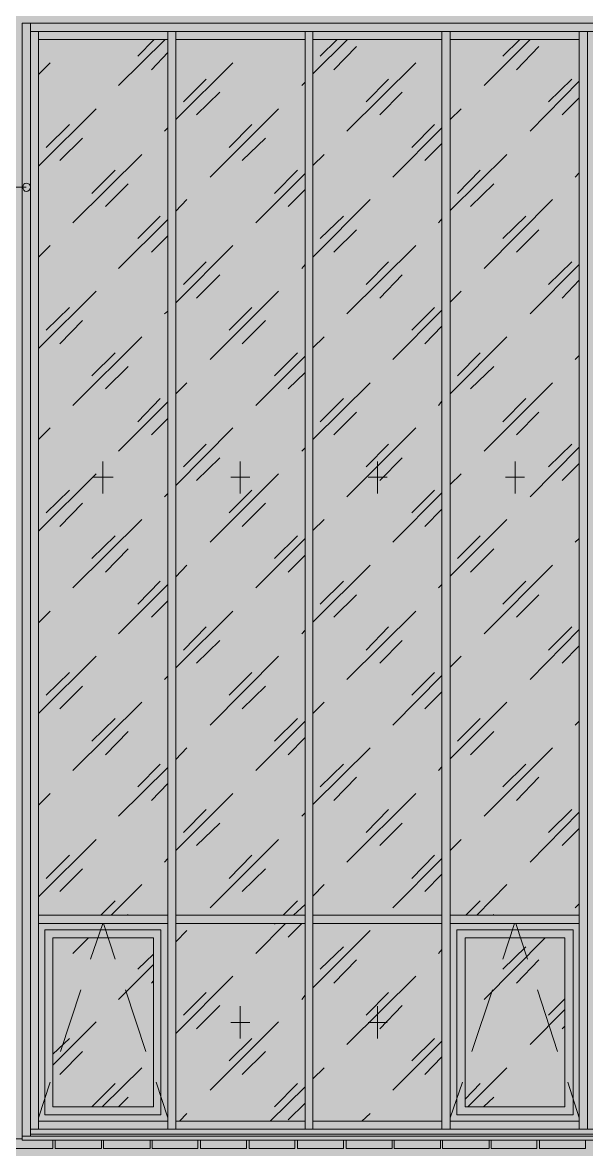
# Model space of a CAD drawing. Header units: millimetres. Extents: x -28928 to 100580, y -22867 to 36490.
# Drawn here: x 59502 to 62992, y -40 to 6934 of the extents above; entities that cross this region are included whole.
import ezdxf

# ---------------------------------------------------------------- set-up
doc = ezdxf.new("R2010")
doc.units = ezdxf.units.MM
doc.layers.add('PDF _Геометрия', color=7, linetype='Continuous', true_color=0x8f8e8d)
doc.layers.add('PDF _Сплошная заливка', color=7, linetype='Continuous', true_color=0xffffff)

msp = doc.modelspace()

# ---------------------------------------------------------------- hatches: boundary and pattern name
at = {"layer": 'PDF _Сплошная заливка', "true_color": 0xdcd6cf, "transparency": 33554559}
msp.add_hatch(color=254, dxfattribs=at).paths.add_polyline_path([(60798.4, -2005.5), (60798.4, -4713.2), (70224.5, -4713.2), (70224.5, -1464), (74070.3, -1464), (74070.3, -4713.2), (82294.9, -4713.2), (82294.9, 9028.4), (55763.7, 9028.4), (55763.7, -4713.2), (56851.1, -4713.2), (56851.1, -1464), (58251.4, -1464), (58251.4, -4713.2), (59499.5, -4713.2), (59499.5, -2005.5)])

# ---------------------------------------------------------------- linework, layer by layer
at = {"layer": 'PDF _Геометрия', "color": 7, "lineweight": 9}
for points in [[(59499.5, 6929.9), (68993.4, 6929.9), (68993.4, 2733), (68993.4, 33.7), (68993.4, 16.8), (59499.5, 16.8), (59499.5, 33.7), (59499.5, 2733)], [(60400.7, 6828.4), (59601.1, 6828.4), (59601.1, 6879.1), (60400.7, 6879.1)], [(61251.1, 6828.4), (60451.4, 6828.4), (60451.4, 6879.1), (61251.1, 6879.1)], [(61251.1, 6853.7), (61251.1, 6879.1), (61297.6, 6879.1), (61297.6, 6853.7), (61297.6, 1383.4), (61297.6, 84.5), (61251.1, 84.5), (61251.1, 1383.4)], [(62097.2, 6828.4), (61297.6, 6828.4), (61297.6, 6879.1), (62097.2, 6879.1)], [(62097.2, 6853.7), (62097.2, 6879.1), (62148, 6879.1), (62148, 6853.7), (62148, 1383.4), (62148, 84.5), (62097.2, 84.5), (62097.2, 1383.4)], [(62947.6, 6828.4), (62148, 6828.4), (62148, 6879.1), (62947.6, 6879.1)], [(62947.6, 6853.7), (62947.6, 6879.1), (62998.4, 6879.1), (62998.4, 6853.7), (62998.4, 1383.4), (62998.4, 84.5), (62947.6, 84.5), (62947.6, 1383.4)], [(60400.7, 1358), (59601.1, 1358), (59601.1, 1408.7), (60400.7, 1408.7)], [(61251.1, 1358), (60451.4, 1358), (60451.4, 1408.7), (61251.1, 1408.7)], [(62097.2, 1358), (61297.6, 1358), (61297.6, 1408.7), (62097.2, 1408.7)], [(62947.6, 1358), (62148, 1358), (62148, 1408.7), (62947.6, 1408.7)], [(59639.1, 1319.9), (60358.4, 1319.9), (60358.4, 173.4), (59639.1, 173.4)], [(60358.4, 1319.9), (60358.4, 173.4), (59639.1, 173.4), (59639.1, 1319.9)], [(60311.8, 1269.1), (59689.9, 1269.1), (59689.9, 224.1), (60311.8, 224.1)], [(59689.9, 224.1), (59689.9, 1269.1), (60311.8, 1269.1), (60311.8, 224.1)], [(62190.3, 1319.9), (62909.5, 1319.9), (62909.5, 173.4), (62190.3, 173.4)], [(62909.5, 1319.9), (62909.5, 173.4), (62190.3, 173.4), (62190.3, 1319.9)], [(62858.7, 1269.1), (62241.1, 1269.1), (62241.1, 224.1), (62858.7, 224.1)], [(62241.1, 224.1), (62241.1, 1269.1), (62858.7, 1269.1), (62858.7, 224.1)], [(61251.1, 84.5), (60451.4, 84.5), (60451.4, 135.3), (61251.1, 135.3)], [(62097.2, 84.5), (61297.6, 84.5), (61297.6, 135.3), (62097.2, 135.3)], [(62947.6, 84.5), (62148, 84.5), (62148, 135.3), (62947.6, 135.3)]]:
    msp.add_lwpolyline(points, close=True, dxfattribs=at)
for points in [[(59499.5, 33.7), (59499.5, 109.9), (59499.5, 1383.4), (59499.5, 6853.7), (59499.5, 6929.9), (59550.3, 6929.9), (59550.3, 6853.7), (59550.3, 1383.4), (59550.3, 84.5)], [(63823.4, 6879.1), (62973, 6879.1), (62122.6, 6879.1), (61276.4, 6879.1), (60426.1, 6879.1), (59575.7, 6879.1), (59550.3, 6879.1), (59550.3, 6929.9), (59575.7, 6929.9), (60426.1, 6929.9), (61276.4, 6929.9), (62122.6, 6929.9), (62973, 6929.9), (63823.4, 6929.9)], [(59550.3, 42.2), (59550.3, 109.9), (59550.3, 1383.4), (59550.3, 6879.1), (59601.1, 6879.1), (59601.1, 1383.4), (59601.1, 84.5), (59601.1, 135.3), (60400.7, 135.3), (60400.7, 84.5), (60400.7, 1383.4), (60400.7, 6853.7), (60400.7, 6879.1), (60451.4, 6879.1), (60451.4, 6853.7), (60451.4, 1383.4), (60451.4, 84.5), (60400.7, 84.5), (59601.1, 84.5), (59550.3, 84.5), (68946.8, 84.5)], [(59812.6, 6828.4), (59816.8, 6828.4)], [(60096.1, 6544.9), (60383.7, 6828.4)], [(60214.5, 6726.8), (60316.1, 6828.4)], [(60946.4, 6828.4), (60950.7, 6828.4)], [(61297.6, 6616.8), (61513.4, 6828.4)], [(61344.1, 6726.8), (61449.9, 6828.4)], [(61428.7, 6642.2), (61568.4, 6786)], [(62076.1, 6828.4), (62080.3, 6828.4)], [(62359.5, 6544.9), (62643, 6828.4)], [(62473.7, 6726.8), (62579.5, 6828.4)], [(62558.4, 6642.2), (62698, 6786)], [(60299.1, 6642.2), (60400.7, 6748)], [(59601.1, 6612.6), (59673, 6684.5)], [(60451.4, 6333.4), (60802.6, 6684.5)], [(61509.1, 6261.4), (61936.4, 6684.5)], [(60498, 6443.4), (60637.6, 6583)], [(61229.9, 6544.9), (61251.1, 6566)], [(61627.6, 6443.4), (61767.2, 6583)], [(62643, 6261.4), (62947.6, 6570.3)], [(62757.2, 6443.4), (62901.1, 6583)], [(60578.4, 6363), (60722.2, 6502.6)], [(61712.2, 6363), (61851.8, 6502.6)], [(62841.8, 6363), (62947.6, 6468.7)], [(59601.1, 6045.7), (59956.4, 6401)], [(60663, 5978), (61086.1, 6401)], [(62148, 6333.4), (62215.7, 6401)], [(59647.6, 6159.9), (59791.4, 6303.7)], [(60379.5, 6261.4), (60400.7, 6282.6)], [(60781.4, 6159.9), (60921.1, 6303.7)], [(61792.6, 5978), (62097.2, 6282.6)], [(61911.1, 6159.9), (62050.7, 6303.7)], [(59732.2, 6079.5), (59871.8, 6219.1)], [(60861.8, 6079.5), (61005.7, 6219.1)], [(61991.4, 6079.5), (62097.2, 6185.3)], [(59812.6, 5694.5), (60239.9, 6117.6)], [(61297.6, 6049.9), (61369.5, 6117.6)], [(62148, 5770.7), (62499.1, 6117.6)], [(59931.1, 5876.4), (60074.9, 6020.3)], [(60946.4, 5694.5), (61251.1, 5999.1)], [(61060.7, 5876.4), (61204.5, 6020.3)], [(62194.5, 5876.4), (62334.1, 6020.3)], [(62922.2, 5978), (62947.6, 6003.4)], [(60015.7, 5796), (60155.3, 5935.7)], [(62274.9, 5796), (62418.7, 5935.7)], [(59524.9, 5914.5), (59266.8, 5914.5)], [(61145.3, 5796), (61251.1, 5901.8)], [(60451.4, 5766.4), (60519.1, 5838.4)], [(61297.6, 5483), (61653, 5838.4)], [(62359.5, 5411), (62782.6, 5838.4)], [(60214.5, 5597.2), (60354.1, 5736.8)], [(61344.1, 5597.2), (61488, 5736.8)], [(62076.1, 5694.5), (62097.2, 5719.9)], [(62473.7, 5597.2), (62617.6, 5736.8)], [(60096.1, 5411), (60400.7, 5715.7)], [(61428.7, 5512.6), (61568.4, 5652.2)], [(62558.4, 5512.6), (62698, 5652.2)], [(60299.1, 5512.6), (60400.7, 5614.1)], [(59601.1, 5483), (59673, 5554.9)], [(60451.4, 5199.5), (60802.6, 5554.9)], [(61509.1, 5131.8), (61936.4, 5554.9)], [(60498, 5313.7), (60637.6, 5453.4)], [(61627.6, 5313.7), (61767.2, 5453.4)], [(62757.2, 5313.7), (62901.1, 5453.4)], [(60578.4, 5229.1), (60722.2, 5373)], [(61229.9, 5411), (61251.1, 5436.4)], [(61712.2, 5229.1), (61851.8, 5373)], [(62643, 5131.8), (62947.6, 5436.4)], [(62841.8, 5229.1), (62947.6, 5339.1)], [(59601.1, 4916), (59956.4, 5271.4)], [(60663, 4848.4), (61086.1, 5271.4)], [(62148, 5203.7), (62215.7, 5271.4)], [(59647.6, 5030.3), (59791.4, 5169.9)], [(60781.4, 5030.3), (60921.1, 5169.9)], [(61911.1, 5030.3), (62050.7, 5169.9)], [(60379.5, 5131.8), (60400.7, 5148.7)], [(61792.6, 4848.4), (62097.2, 5153)], [(59732.2, 4945.7), (59871.8, 5089.5)], [(60861.8, 4945.7), (61005.7, 5089.5)], [(61991.4, 4945.7), (62097.2, 5055.7)], [(59812.6, 4564.9), (60239.9, 4988)], [(61297.6, 4920.3), (61369.5, 4988)], [(62148, 4636.8), (62499.1, 4988)], [(59931.1, 4746.8), (60074.9, 4890.7)], [(61060.7, 4746.8), (61204.5, 4890.7)], [(62194.5, 4746.8), (62334.1, 4890.7)], [(60946.4, 4564.9), (61251.1, 4869.5)], [(62922.2, 4848.4), (62947.6, 4873.7)], [(60015.7, 4666.4), (60155.3, 4806)], [(61145.3, 4666.4), (61251.1, 4768)], [(62274.9, 4666.4), (62418.7, 4806)], [(60451.4, 4636.8), (60519.1, 4704.5)], [(61297.6, 4353.4), (61653, 4704.5)], [(62359.5, 4281.4), (62782.6, 4704.5)], [(60214.5, 4463.4), (60354.1, 4607.2)], [(61344.1, 4463.4), (61488, 4607.2)], [(62473.7, 4463.4), (62617.6, 4607.2)], [(60096.1, 4281.4), (60400.7, 4586)], [(62076.1, 4564.9), (62097.2, 4590.3)], [(60299.1, 4383), (60400.7, 4484.5)], [(61428.7, 4383), (61568.4, 4522.6)], [(62558.4, 4383), (62698, 4522.6)], [(59601.1, 4353.4), (59673, 4425.3)], [(60451.4, 4069.9), (60802.6, 4425.3)], [(61509.1, 3998), (61936.4, 4425.3)], [(60498, 4184.1), (60637.6, 4323.7)], [(61229.9, 4281.4), (61251.1, 4302.6)], [(61627.6, 4184.1), (61767.2, 4323.7)], [(62643, 3998), (62947.6, 4306.8)], [(62757.2, 4184.1), (62901.1, 4323.7)], [(59998.7, 4218), (59998.7, 4019.1)], [(60578.4, 4099.5), (60722.2, 4239.1)], [(60849.1, 4218), (60849.1, 4019.1)], [(61699.5, 4218), (61699.5, 4019.1)], [(61712.2, 4099.5), (61851.8, 4239.1)], [(62549.9, 4218), (62549.9, 4019.1)], [(62841.8, 4099.5), (62947.6, 4205.3)], [(59601.1, 3786.4), (59956.4, 4141.8)], [(59939.5, 4120.7), (60062.2, 4120.7)], [(60663, 3718.7), (61086.1, 4141.8)], [(60789.9, 4120.7), (60908.4, 4120.7)], [(61640.3, 4120.7), (61758.7, 4120.7)], [(62148, 4074.1), (62215.7, 4141.8)], [(62490.7, 4120.7), (62609.1, 4120.7)], [(59647.6, 3900.7), (59791.4, 4040.3)], [(60379.5, 3998), (60400.7, 4019.1)], [(60781.4, 3900.7), (60921.1, 4040.3)], [(61792.6, 3718.7), (62097.2, 4023.4)], [(61911.1, 3900.7), (62050.7, 4040.3)], [(59732.2, 3816), (59871.8, 3959.9)], [(60861.8, 3816), (61005.7, 3959.9)], [(61991.4, 3816), (62097.2, 3921.8)], [(59812.6, 3435.3), (60239.9, 3858.4)], [(61297.6, 3790.7), (61369.5, 3858.4)], [(62148, 3507.2), (62499.1, 3858.4)], [(59931.1, 3617.2), (60074.9, 3756.8)], [(60946.4, 3435.3), (61251.1, 3739.9)], [(61060.7, 3617.2), (61204.5, 3756.8)], [(62194.5, 3617.2), (62334.1, 3756.8)], [(62922.2, 3718.7), (62947.6, 3739.9)], [(60015.7, 3532.6), (60155.3, 3676.4)], [(61145.3, 3532.6), (61251.1, 3638.4)], [(62274.9, 3532.6), (62418.7, 3676.4)], [(60451.4, 3503), (60519.1, 3574.9)], [(61297.6, 3223.7), (61653, 3574.9)], [(62359.5, 3151.8), (62782.6, 3574.9)], [(60096.1, 3151.8), (60400.7, 3456.4)], [(60214.5, 3333.7), (60354.1, 3477.6)], [(61344.1, 3333.7), (61488, 3477.6)], [(62076.1, 3435.3), (62097.2, 3456.4)], [(62473.7, 3333.7), (62617.6, 3477.6)], [(60299.1, 3253.4), (60400.7, 3354.9)], [(61428.7, 3253.4), (61568.4, 3393)], [(62558.4, 3253.4), (62698, 3393)], [(59601.1, 3219.5), (59673, 3291.4)], [(60451.4, 2940.3), (60802.6, 3291.4)], [(61509.1, 2868.4), (61936.4, 3291.4)], [(60498, 3050.3), (60637.6, 3194.1)], [(61229.9, 3151.8), (61251.1, 3173)], [(61627.6, 3050.3), (61767.2, 3194.1)], [(62643, 2868.4), (62947.6, 3177.2)], [(62757.2, 3050.3), (62901.1, 3194.1)], [(60578.4, 2969.9), (60722.2, 3109.5)], [(61712.2, 2969.9), (61851.8, 3109.5)], [(62841.8, 2969.9), (62947.6, 3075.7)], [(59601.1, 2656.8), (59956.4, 3012.2)], [(60663, 2584.9), (61086.1, 3012.2)], [(62148, 2944.5), (62215.7, 3012.2)], [(59647.6, 2771), (59791.4, 2910.7)], [(60379.5, 2868.4), (60400.7, 2889.5)], [(60781.4, 2771), (60921.1, 2910.7)], [(61792.6, 2584.9), (62097.2, 2893.7)], [(61911.1, 2771), (62050.7, 2910.7)], [(59732.2, 2686.4), (59871.8, 2826)], [(60861.8, 2686.4), (61005.7, 2826)], [(61991.4, 2686.4), (62097.2, 2792.2)], [(59812.6, 2305.7), (60239.9, 2728.7)], [(61297.6, 2656.8), (61369.5, 2728.7)], [(62148, 2377.6), (62499.1, 2728.7)], [(59931.1, 2487.6), (60074.9, 2627.2)], [(60946.4, 2305.7), (61251.1, 2610.3)], [(61060.7, 2487.6), (61204.5, 2627.2)], [(62194.5, 2487.6), (62334.1, 2627.2)], [(62922.2, 2584.9), (62947.6, 2610.3)], [(60015.7, 2403), (60155.3, 2546.8)], [(62274.9, 2403), (62418.7, 2546.8)], [(60451.4, 2373.4), (60519.1, 2445.3)], [(61145.3, 2403), (61251.1, 2508.7)], [(61297.6, 2094.1), (61653, 2445.3)], [(62359.5, 2022.2), (62782.6, 2445.3)], [(60096.1, 2022.2), (60400.7, 2322.6)], [(60214.5, 2204.1), (60354.1, 2343.7)], [(61344.1, 2204.1), (61488, 2343.7)], [(62076.1, 2305.7), (62097.2, 2326.8)], [(62473.7, 2204.1), (62617.6, 2343.7)], [(61428.7, 2119.5), (61568.4, 2263.4)], [(62558.4, 2119.5), (62698, 2263.4)], [(60299.1, 2119.5), (60400.7, 2225.3)], [(59601.1, 2089.9), (59673, 2161.8)], [(60451.4, 1810.7), (60802.6, 2161.8)], [(61509.1, 1738.7), (61936.4, 2161.8)], [(60498, 1920.7), (60637.6, 2064.5)], [(61229.9, 2022.2), (61251.1, 2043.4)], [(61627.6, 1920.7), (61767.2, 2064.5)], [(62643, 1738.7), (62947.6, 2047.6)], [(62757.2, 1920.7), (62901.1, 2064.5)], [(60578.4, 1840.3), (60722.2, 1979.9)], [(61712.2, 1840.3), (61851.8, 1979.9)], [(62841.8, 1840.3), (62947.6, 1946)], [(59601.1, 1523), (59956.4, 1878.4)], [(60663, 1455.3), (61086.1, 1878.4)], [(62148, 1810.7), (62215.7, 1878.4)], [(59647.6, 1637.2), (59791.4, 1781)], [(60379.5, 1738.7), (60400.7, 1759.9)], [(60781.4, 1637.2), (60921.1, 1781)], [(61792.6, 1455.3), (62097.2, 1759.9)], [(61911.1, 1637.2), (62050.7, 1781)], [(59732.2, 1556.8), (59871.8, 1696.4)], [(60861.8, 1556.8), (61005.7, 1696.4)], [(61991.4, 1556.8), (62097.2, 1662.6)], [(60049.5, 1408.7), (60239.9, 1599.1)], [(61297.6, 1527.2), (61369.5, 1599.1)], [(62313, 1408.7), (62499.1, 1599.1)], [(59986.1, 1408.7), (60074.9, 1497.6)], [(61115.7, 1408.7), (61204.5, 1497.6)], [(61179.1, 1408.7), (61251.1, 1476.4)], [(62245.3, 1408.7), (62334.1, 1497.6)], [(62922.2, 1455.3), (62947.6, 1480.7)], [(60151.1, 1408.7), (60155.3, 1413)], [(62410.3, 1408.7), (62418.7, 1413)], [(59922.6, 1138), (59998.7, 1358)], [(60003, 1358), (60074.9, 1138)], [(60946.4, 1171.8), (61128.4, 1358)], [(61060.7, 1353.7), (61064.9, 1358)], [(61145.3, 1273.4), (61229.9, 1358)], [(62473.7, 1138), (62545.7, 1358)], [(62554.1, 1358), (62626.1, 1138)], [(59812.6, 1171.8), (59909.9, 1269.1)], [(60451.4, 1243.7), (60519.1, 1315.7)], [(61297.6, 960.3), (61653, 1315.7)], [(62359.5, 888.4), (62736.1, 1269.1)], [(61344.1, 1074.5), (61488, 1214.1)], [(62076.1, 1171.8), (62097.2, 1197.2)], [(62473.7, 1074.5), (62617.6, 1214.1)], [(60214.5, 1074.5), (60311.8, 1167.6)], [(61428.7, 989.9), (61568.4, 1133.7)], [(62558.4, 989.9), (62698, 1133.7)], [(60096.1, 888.4), (60311.8, 1104.1)], [(60299.1, 989.9), (60311.8, 1002.6)], [(60451.4, 676.8), (60802.6, 1032.2)], [(61509.1, 609.1), (61936.4, 1032.2)], [(59736.4, 566.8), (59863.4, 947.6)], [(60138.4, 947.6), (60265.3, 566.8)], [(60498, 791), (60637.6, 930.7)], [(61229.9, 888.4), (61251.1, 913.7)], [(61627.6, 791), (61767.2, 930.7)], [(62283.4, 566.8), (62410.3, 947.6)], [(62689.5, 947.6), (62812.2, 566.8)], [(60578.4, 706.4), (60722.2, 850.3)], [(60849.1, 846), (60849.1, 647.2)], [(61699.5, 846), (61699.5, 647.2)], [(61712.2, 706.4), (61851.8, 850.3)], [(62757.2, 791), (62858.7, 892.6)], [(62643, 609.1), (62858.7, 824.9)], [(59689.9, 482.2), (59956.4, 748.7)], [(60663, 325.7), (61086.1, 748.7)], [(60789.9, 744.5), (60908.4, 744.5)], [(61640.3, 744.5), (61758.7, 744.5)], [(62841.8, 706.4), (62858.7, 723.4)], [(59689.9, 549.9), (59791.4, 647.2)], [(60781.4, 507.6), (60921.1, 647.2)], [(61792.6, 325.7), (62097.2, 630.3)], [(61911.1, 507.6), (62050.7, 647.2)], [(59732.2, 423), (59871.8, 566.8)], [(60861.8, 423), (61005.7, 566.8)], [(61991.4, 423), (62097.2, 533)], [(59994.5, 224.1), (60239.9, 465.3)], [(61297.6, 397.6), (61369.5, 465.3)], [(62258, 224.1), (62499.1, 465.3)], [(59601.1, 156.4), (59673, 376.4)], [(59931.1, 224.1), (60074.9, 368)], [(60328.7, 376.4), (60400.7, 156.4)], [(61060.7, 224.1), (61204.5, 368)], [(62148, 156.4), (62224.1, 376.4)], [(62241.1, 270.7), (62334.1, 368)], [(62875.7, 376.4), (62947.6, 156.4)], [(60096.1, 224.1), (60155.3, 283.4)], [(61035.3, 135.3), (61251.1, 346.8)], [(62355.3, 224.1), (62418.7, 283.4)], [(61145.3, 143.7), (61251.1, 245.3)], [(60472.6, 135.3), (60519.1, 181.8)], [(61602.2, 135.3), (61653, 181.8)], [(68993.4, 46.4), (68993.4, 42.2), (68993.4, 16.8), (59499.5, 16.8), (59499.5, 42.2), (59499.5, 46.4)], [(59499.5, 42.2), (68993.4, 42.2)], [(68946.8, 54.9), (59550.3, 54.9), (68946.8, 54.9)], [(68946.8, 54.9), (59550.3, 54.9)]]:
    msp.add_lwpolyline(points, dxfattribs=at)
at = {"layer": 'PDF _Геометрия', "lineweight": 9}
for points in [[(59689.9, 16.8), (59689.9, -34), (59406.4, -34), (59406.4, 25.3), (59499.5, 25.3)], [(59990.3, 16.8), (59990.3, -34), (59702.6, -34), (59702.6, 16.8)], [(60290.7, 16.8), (60290.7, -34), (60003, -34), (60003, 16.8)], [(60586.8, 16.8), (60586.8, -34), (60303.4, -34), (60303.4, 16.8)], [(60887.2, 16.8), (60887.2, -34), (60603.7, -34), (60603.7, 16.8)], [(61187.6, 16.8), (61187.6, -34), (60904.1, -34), (60904.1, 16.8)], [(61488, 16.8), (61488, -34), (61204.5, -34), (61204.5, 16.8)], [(61788.4, 16.8), (61788.4, -34), (61504.9, -34), (61504.9, 16.8)], [(62088.7, 16.8), (62088.7, -34), (61801.1, -34), (61801.1, 16.8)], [(62389.1, 16.8), (62389.1, -34), (62101.4, -34), (62101.4, 16.8)], [(62685.3, 16.8), (62685.3, -34), (62401.8, -34), (62401.8, 16.8)], [(62985.7, 16.8), (62985.7, -34), (62702.2, -34), (62702.2, 16.8)]]:
    msp.add_lwpolyline(points, dxfattribs=at)
at = {"layer": 'PDF _Геометрия', "color": 7, "lineweight": 9}
for points in [[(59503.7, 5914.5), (59503.7, 5931.4), (59512.2, 5939.9), (59524.9, 5939.9)], [(59503.7, 5914.5), (59503.7, 5931.4), (59512.2, 5939.9), (59524.9, 5939.9)], [(59524.9, 5939.9), (59537.6, 5939.9), (59550.3, 5931.4), (59550.3, 5914.5)], [(59524.9, 5939.9), (59537.6, 5939.9), (59550.3, 5931.4), (59550.3, 5914.5)], [(59524.9, 5889.1), (59512.2, 5889.1), (59503.7, 5901.8), (59503.7, 5914.5)], [(59524.9, 5889.1), (59512.2, 5889.1), (59503.7, 5901.8), (59503.7, 5914.5)], [(59550.3, 5914.5), (59550.3, 5901.8), (59537.6, 5889.1), (59524.9, 5889.1)], [(59550.3, 5914.5), (59550.3, 5901.8), (59537.6, 5889.1), (59524.9, 5889.1)]]:
    msp.add_open_spline(points, degree=3, dxfattribs=at)
at = {"layer": 'PDF _Сплошная заливка', "lineweight": 9, "transparency": 33554559}
for points in [[(59601.1, 6828.4), (59601.1, 1408.7), (60400.6, 6828.4), (60400.6, 1408.7)], [(60451.4, 6828.4), (60451.4, 1408.7), (61251, 6828.4), (61251, 1408.7)], [(61297.6, 6828.4), (61297.6, 1408.7), (62097.2, 6828.4), (62097.2, 1408.7)], [(62148, 6828.4), (62148, 1408.7), (62947.6, 6828.4), (62947.6, 1408.7)], [(60451.4, 1358), (60451.4, 135.3), (61251, 1358), (61251, 135.3)], [(61297.6, 1358), (61297.6, 135.3), (62097.2, 1358), (62097.2, 135.3)], [(59689.9, 1269.1), (59689.9, 224.1), (60311.8, 1269.1), (60311.8, 224.1)], [(62241.1, 1269.1), (62241.1, 224.1), (62858.7, 1269.1), (62858.7, 224.1)]]:
    msp.add_solid(points, dxfattribs=at)

doc.saveas('drawing.dxf')
